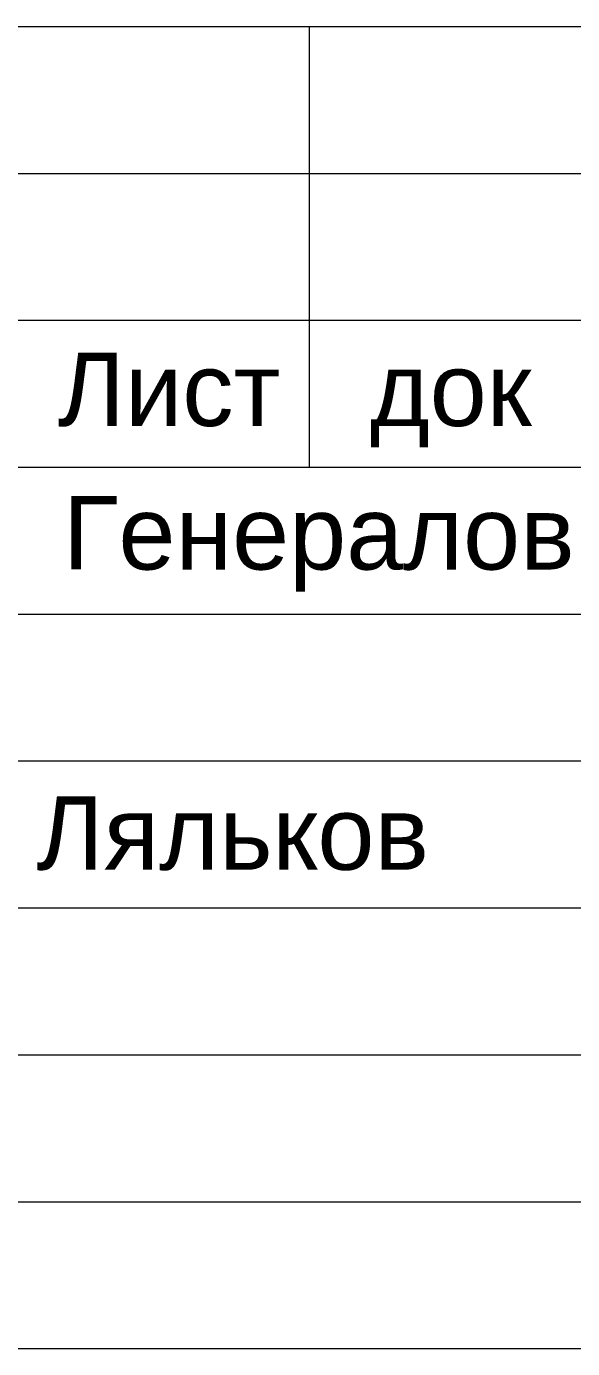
# Model space of a CAD drawing. Header units: metres. Extents: x -163 to 308, y -116 to 9.
# Drawn here: x -71.742 to -69.883, y -24.76 to -20.26 of the extents above; entities that cross this region are included whole.
import ezdxf
from ezdxf.enums import TextEntityAlignment as Align

# ---------------------------------------------------------------- set-up
doc = ezdxf.new("R2010")
doc.units = ezdxf.units.M
doc.header["$MEASUREMENT"] = 0
for name, color, linetype, lineweight in [('Level 50', 7, 'Continuous', 0), ('Level 63', 7, 'Continuous', 0), ('арамка', 7, 'Continuous', 0)]:
    doc.layers.add(name, color=color, linetype=linetype, lineweight=lineweight)
doc.styles.add('Style-Arial', font='arial.ttf')
doc.styles.add('style1', font='isocpeur.ttf')

# ---------------------------------------------------------------- blocks, each defined once
blk = doc.blocks.new('*U282')
at = {"layer": 'Level 50', "color": 7, "linetype": 'Continuous', "lineweight": 0}
blk.add_line((-10.4887, -14.85), (10.5113, -14.85), dxfattribs=at)
at = {"layer": 'Level 63', "color": 7, "linetype": 'Continuous', "lineweight": 13}
for p, q in [((-8.4887, -10.35), (10.0113, -10.35)), ((-5.4887, -10.35), (-5.4887, -11.85)), ((-8.4887, -11.35), (-1.9887, -11.35)), ((-8.4887, -11.85), (-1.9887, -11.85)), ((-8.4887, -14.35), (10.0113, -14.35))]:
    blk.add_line(p, q, dxfattribs=at)
at = {"layer": 'Level 63', "color": 7, "linetype": 'Continuous', "lineweight": 0}
for p, q in [((-8.4887, -10.85), (-1.9887, -10.85)), ((-8.4887, -12.35), (-1.9887, -12.35)), ((-8.4887, -12.85), (-1.9887, -12.85)), ((-8.4887, -13.35), (-1.9887, -13.35)), ((-8.4887, -13.85), (-1.9887, -13.85))]:
    blk.add_line(p, q, dxfattribs=at)
at = {"layer": 'Level 63', "color": 7, "linetype": 'Continuous', "lineweight": 0, "style": 'Style-Arial'}
for s, p in [('Лист', (-5.9659, -11.5849)), ('док', (-5.007, -11.5849))]:
    blk.add_text(s, height=0.25, dxfattribs=at).set_placement(p, align=Align.MIDDLE_CENTER)

msp = doc.modelspace()

# ---------------------------------------------------------------- block references
at = {"layer": 'Level 63', "color": 7, "linetype": 'Continuous', "lineweight": 13}
msp.add_blockref('*U282', (-65.29081959, -9.9099069), dxfattribs=at)

# ---------------------------------------------------------------- texts
at = {"color": 7, "linetype": 'Continuous', "lineweight": 0, "style": 'Style-Arial'}
msp.add_text('Ляльков', height=0.25, dxfattribs=at).set_placement((-71.70855885, -23.00529825), align=Align.MIDDLE_LEFT)
at = {"layer": 'арамка', "color": 7, "insert": (-71.61829536, -22.0211008), "char_height": 0.25, "width": 13.3810648674, "attachment_point": 4, "style": 'style1'}
msp.add_mtext('\\pt5.008;\\fArial|b0|i0|c204204|p39;Генералов', dxfattribs=at)

doc.saveas('drawing.dxf')
